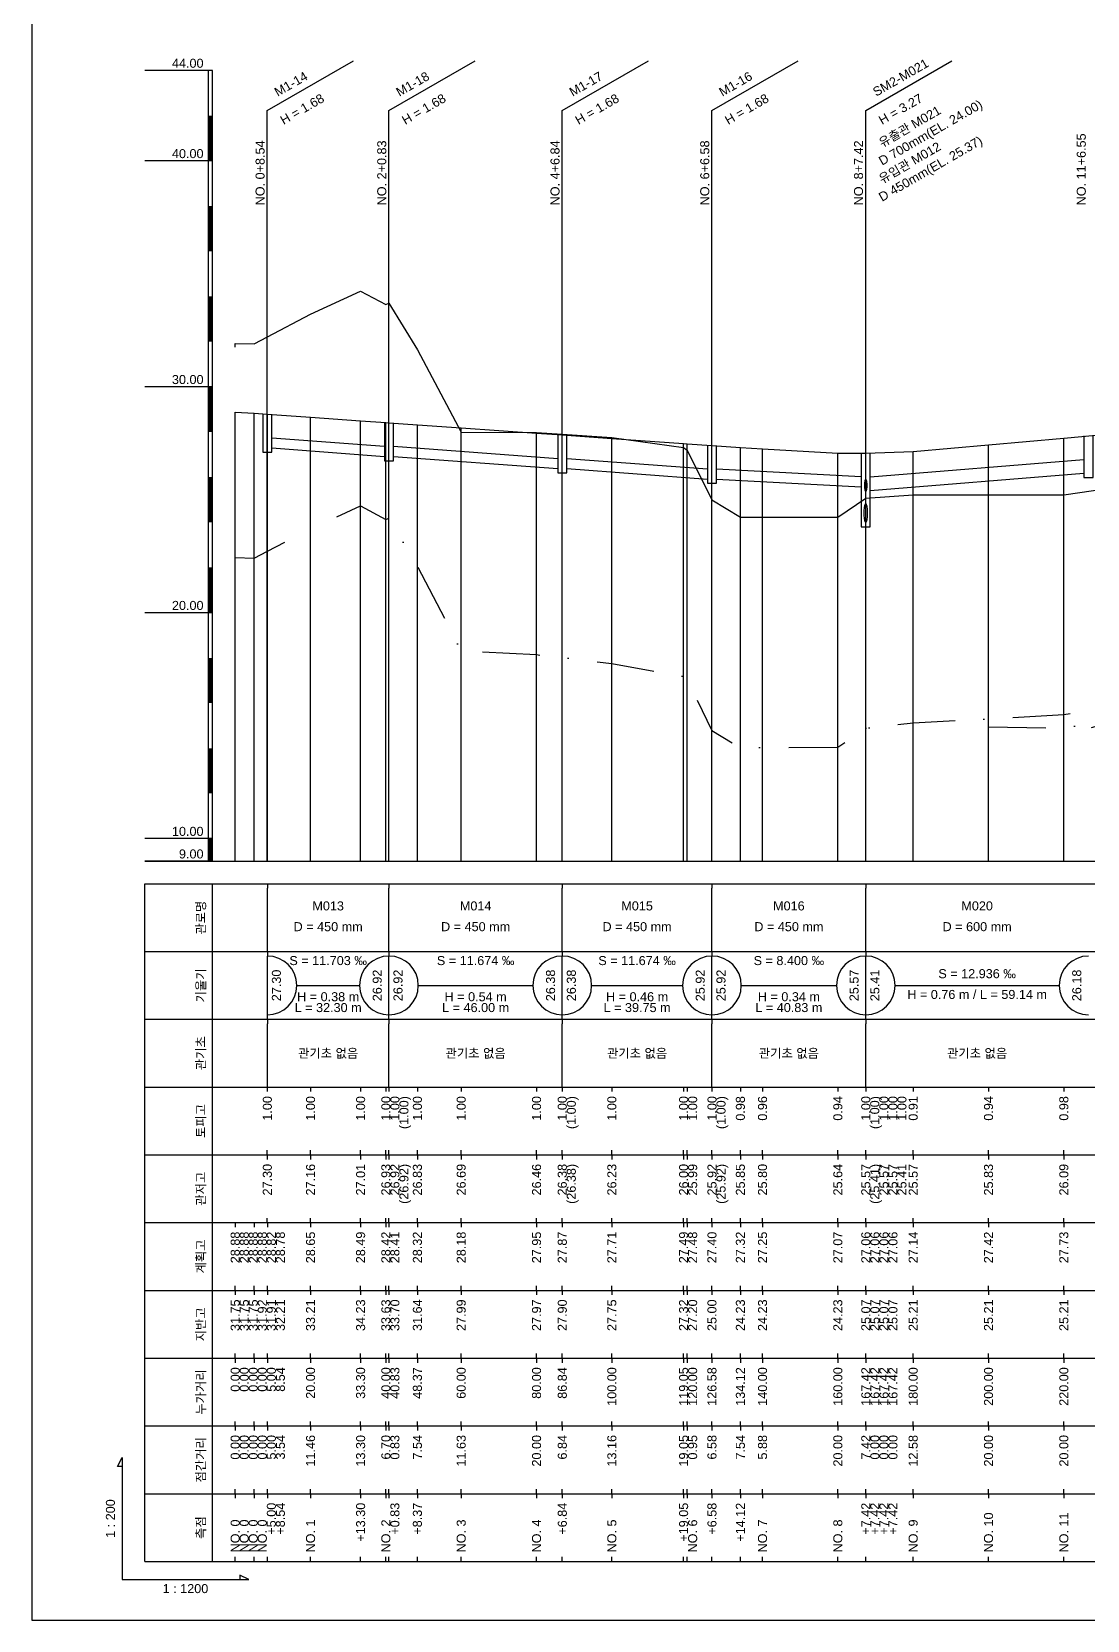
# Model space of a CAD drawing. Header units: millimetres. Extents: x -7351 to 135086, y 1419 to 5643.
# Drawn here: x 91764.4 to 91997.9, y 1419 to 1770.6 of the extents above; entities that cross this region are included whole.
import ezdxf
from ezdxf.enums import TextEntityAlignment as Align

# ---------------------------------------------------------------- set-up
doc = ezdxf.new("R2010")
doc.units = ezdxf.units.MM
doc.linetypes.add('DASHDOT', pattern=[25.4, 12.7, -6.35, 0, -6.35])
doc.linetypes.add('DIVIDE', pattern=[31.75, 12.7, -6.35, 0, -6.35, 0, -6.35])
for name, color, linetype in [('KZ_종단_계획선', 1, 'Continuous'), ('KZ_종단_관로', 4, 'Continuous'), ('KZ_종단_깃발', 7, 'Continuous'), ('KZ_종단_도각', 7, 'Continuous'), ('KZ_종단_맨홀', 4, 'Continuous'), ('KZ_종단_수직선', 7, 'Continuous'), ('KZ_종단_암선1', 56, 'DASHDOT'), ('KZ_종단_암선2', 4, 'DIVIDE'), ('KZ_종단_원형관', 4, 'Continuous'), ('KZ_종단_지반선', 3, 'Continuous'), ('KZ_종단_테이블문자', 7, 'Continuous'), ('KZ_종단_테이블선', 7, 'Continuous'), ('KZ_종단_폴대', 7, 'Continuous')]:
    doc.layers.add(name, color=color, linetype=linetype)
doc.styles.get("Standard").update_dxf_attribs({"font": 'arial.ttf'})

msp = doc.modelspace()

# ---------------------------------------------------------------- linework, layer by layer
at = {"layer": 'KZ_종단_계획선'}
msp.add_lwpolyline([(91809.36, 1686.45), (91809.36, 1686.45), (91809.36, 1686.45), (91809.36, 1686.45), (91813.53, 1686.16), (91816.47, 1685.95), (91826.03, 1685.28), (91837.11, 1684.51), (91842.69, 1684.11), (91843.39, 1684.07), (91849.67, 1683.63), (91859.36, 1682.95), (91876.03, 1681.78), (91881.72, 1681.38), (91892.69, 1680.61), (91908.57, 1679.5), (91909.36, 1679.44), (91914.85, 1679.06), (91921.13, 1678.62), (91926.03, 1678.27), (91942.69, 1677.37), (91948.87, 1677.35), (91948.87, 1677.35), (91948.87, 1677.35), (91948.87, 1677.35), (91959.36, 1677.72), (91976.03, 1679.15), (91992.69, 1680.67), (92009.36, 1682.19)], dxfattribs=at)
at = {"layer": 'KZ_종단_관로'}
for p, q in [((91817.47, 1680.76), (91842.39, 1678.87)), ((91817.47, 1678.51), (91842.39, 1676.62)), ((91844.39, 1678.87), (91880.72, 1676.19)), ((91844.39, 1676.62), (91880.72, 1673.94)), ((91882.72, 1676.19), (91913.85, 1673.87)), ((91882.72, 1673.94), (91913.85, 1671.62)), ((91915.85, 1673.87), (91947.87, 1672.15)), ((91949.87, 1672.09), (91997.15, 1675.92)), ((91915.85, 1671.62), (91947.87, 1669.9)), ((91949.87, 1669.09), (91997.15, 1672.92))]:
    msp.add_line(p, q, dxfattribs=at)
at = {"layer": 'KZ_종단_깃발'}
for p, q in [((91816.47, 1753.19), (91835.53, 1764.19)), ((91843.39, 1753.19), (91862.44, 1764.19)), ((91881.72, 1753.19), (91900.78, 1764.19)), ((91914.85, 1753.19), (91933.9, 1764.19)), ((91948.87, 1753.19), (91967.93, 1764.19)), ((91816.47, 1587.04), (91816.47, 1753.19)), ((91843.39, 1587.04), (91843.39, 1753.19)), ((91881.72, 1587.04), (91881.72, 1753.19)), ((91914.85, 1587.04), (91914.85, 1753.19)), ((91948.87, 1587.04), (91948.87, 1753.19))]:
    msp.add_line(p, q, dxfattribs=at)
at = {"layer": 'KZ_종단_도각'}
msp.add_lwpolyline([(91764.36, 1419.04), (92605.36, 1419.04), (92605.36, 2013.04), (91764.36, 2013.04)], close=True, dxfattribs=at)
at = {"layer": 'KZ_종단_맨홀'}
for points in [[(91815.47, 1685.95), (91815.47, 1677.57), (91817.47, 1677.57), (91817.47, 1685.95)], [(91842.39, 1684.07), (91842.39, 1675.68), (91844.39, 1675.68), (91844.39, 1684.07)], [(91880.72, 1681.38), (91880.72, 1673), (91882.72, 1673), (91882.72, 1681.38)], [(91997.15, 1681.17), (91997.15, 1671.92), (91999.15, 1671.92), (91999.15, 1681.17)], [(91913.85, 1679.06), (91913.85, 1670.68), (91915.85, 1670.68), (91915.85, 1679.06)], [(91947.87, 1677.35), (91947.87, 1661.01), (91949.87, 1661.01), (91949.87, 1677.35)]]:
    msp.add_lwpolyline(points, dxfattribs=at)
at = {"layer": 'KZ_종단_수직선'}
for p, q in [((91809.36, 1587.04), (91809.36, 1686.45)), ((91809.36, 1587.04), (91809.36, 1686.45)), ((91809.36, 1587.04), (91809.36, 1686.45)), ((91809.36, 1587.04), (91809.36, 1686.45)), ((91809.36, 1587.04), (91809.36, 1686.45)), ((91809.36, 1587.04), (91809.36, 1686.45)), ((91809.36, 1587.04), (91809.36, 1686.45)), ((91813.53, 1587.04), (91813.53, 1686.16)), ((91816.48, 1587.04), (91816.48, 1685.95)), ((91826.03, 1587.04), (91826.03, 1685.28)), ((91837.11, 1587.04), (91837.11, 1684.51)), ((91842.69, 1587.04), (91842.69, 1684.11)), ((91843.38, 1587.04), (91843.38, 1684.07)), ((91849.67, 1587.04), (91849.67, 1683.63)), ((91859.36, 1587.04), (91859.36, 1682.95)), ((91876.03, 1587.04), (91876.03, 1681.78)), ((91881.73, 1587.04), (91881.73, 1681.38)), ((91892.69, 1587.04), (91892.69, 1680.61)), ((91992.69, 1587.04), (91992.69, 1680.67)), ((91908.57, 1587.04), (91908.57, 1679.5)), ((91909.36, 1587.04), (91909.36, 1679.44)), ((91914.84, 1587.04), (91914.84, 1679.06)), ((91921.13, 1587.04), (91921.13, 1678.62)), ((91926.03, 1587.04), (91926.03, 1678.27)), ((91942.69, 1587.04), (91942.69, 1677.37)), ((91948.88, 1587.04), (91948.88, 1677.35)), ((91948.88, 1587.04), (91948.88, 1677.35)), ((91948.88, 1587.04), (91948.88, 1677.35)), ((91948.88, 1587.04), (91948.88, 1677.35)), ((91959.36, 1587.04), (91959.36, 1677.72)), ((91976.03, 1587.04), (91976.03, 1679.15))]:
    msp.add_line(p, q, dxfattribs=at)
at = {"layer": 'KZ_종단_암선1', "flags": 128}
msp.add_lwpolyline([(91809.36, 1653.38), (91809.36, 1653.38), (91809.36, 1653.38), (91809.36, 1654.24), (91813.53, 1654.13), (91816.48, 1655.66), (91826.03, 1660.61), (91837.11, 1665.65), (91842.69, 1662.65), (91843.38, 1662.96), (91849.67, 1652.35), (91859.36, 1633.65), (91876.03, 1632.75), (91881.73, 1632.09), (91892.69, 1630.82), (91908.57, 1627.89), (91909.36, 1627.26), (91914.84, 1615.99), (91921.13, 1612.18), (91926.03, 1612.2), (91942.69, 1612.28), (91948.88, 1616.47), (91948.88, 1616.47), (91948.88, 1616.48), (91948.88, 1616.47), (91959.36, 1617.64), (91976.03, 1618.54), (91992.69, 1619.49), (92009.36, 1622.47), (91998.15, 1619.8), (92026.03, 1622.75), (92035.38, 1622.93), (92042.69, 1639.54), (92059.36, 1639.85), (92076.03, 1643.48), (92082.08, 1643.51), (92091.6, 1643.57)], dxfattribs=at)
at = {"layer": 'KZ_종단_암선2', "flags": 128}
msp.add_lwpolyline([(91976.03, 1616.8), (91992.69, 1616.5), (92009.36, 1619.53), (91998.15, 1616.4), (92026.03, 1620.49), (92035.38, 1621.01), (92042.69, 1637.88), (92059.36, 1638.6), (92076.03, 1642.52), (92082.08, 1642.63), (92091.6, 1642.81)], dxfattribs=at)
at = {"layer": 'KZ_종단_원형관'}
for p, q in [((91948.65, 1670.2), (91948.66, 1670.43)), ((91948.66, 1669.98), (91948.65, 1670.2)), ((91948.66, 1670.43), (91948.67, 1670.65)), ((91948.67, 1669.75), (91948.66, 1669.98)), ((91948.67, 1670.65), (91948.68, 1670.86)), ((91948.68, 1670.86), (91948.71, 1671.05)), ((91948.71, 1671.05), (91948.73, 1671.21)), ((91948.73, 1671.21), (91948.76, 1671.34)), ((91948.76, 1671.34), (91948.8, 1671.44)), ((91948.8, 1671.44), (91948.84, 1671.5)), ((91948.84, 1671.5), (91948.87, 1671.52)), ((91948.87, 1671.52), (91948.91, 1671.5)), ((91948.91, 1671.5), (91948.95, 1671.44)), ((91948.95, 1671.44), (91948.98, 1671.34)), ((91948.98, 1671.34), (91949.01, 1671.21)), ((91949.01, 1671.21), (91949.04, 1671.05)), ((91949.04, 1671.05), (91949.06, 1670.86)), ((91949.06, 1670.86), (91949.08, 1670.65)), ((91949.08, 1670.65), (91949.09, 1670.43)), ((91949.09, 1669.98), (91949.08, 1669.75)), ((91949.09, 1670.43), (91949.09, 1670.2)), ((91949.09, 1670.2), (91949.09, 1669.98)), ((91948.68, 1669.55), (91948.67, 1669.75)), ((91948.71, 1669.36), (91948.68, 1669.55)), ((91948.73, 1669.2), (91948.71, 1669.36)), ((91948.76, 1669.06), (91948.73, 1669.2)), ((91948.8, 1668.97), (91948.76, 1669.06)), ((91948.84, 1668.91), (91948.8, 1668.97)), ((91948.87, 1668.89), (91948.84, 1668.91)), ((91948.91, 1668.91), (91948.87, 1668.89)), ((91948.95, 1668.97), (91948.91, 1668.91)), ((91948.98, 1669.06), (91948.95, 1668.97)), ((91949.01, 1669.2), (91948.98, 1669.06)), ((91949.04, 1669.36), (91949.01, 1669.2)), ((91949.06, 1669.55), (91949.04, 1669.36)), ((91949.08, 1669.75), (91949.06, 1669.55)), ((91948.53, 1664.09), (91948.54, 1664.45)), ((91948.54, 1663.74), (91948.53, 1664.09)), ((91948.54, 1664.45), (91948.55, 1664.79)), ((91948.55, 1663.4), (91948.54, 1663.74)), ((91948.55, 1664.79), (91948.58, 1665.11)), ((91948.58, 1663.07), (91948.55, 1663.4)), ((91948.58, 1665.11), (91948.61, 1665.4)), ((91948.61, 1662.78), (91948.58, 1663.07)), ((91948.61, 1665.4), (91948.65, 1665.66)), ((91948.65, 1665.66), (91948.7, 1665.86)), ((91948.7, 1665.86), (91948.76, 1666.01)), ((91948.76, 1666.01), (91948.81, 1666.1)), ((91948.81, 1666.1), (91948.87, 1666.13)), ((91948.87, 1666.13), (91948.93, 1666.1)), ((91948.93, 1666.1), (91948.99, 1666.01)), ((91948.99, 1666.01), (91949.04, 1665.86)), ((91949.04, 1665.86), (91949.09, 1665.66)), ((91949.09, 1665.66), (91949.13, 1665.4)), ((91949.13, 1665.4), (91949.17, 1665.11)), ((91949.17, 1663.07), (91949.13, 1662.78)), ((91949.17, 1665.11), (91949.19, 1664.79)), ((91949.19, 1663.4), (91949.17, 1663.07)), ((91949.19, 1664.79), (91949.21, 1664.45)), ((91949.21, 1663.74), (91949.19, 1663.4)), ((91949.21, 1664.45), (91949.21, 1664.09)), ((91949.21, 1664.09), (91949.21, 1663.74)), ((91948.65, 1662.53), (91948.61, 1662.78)), ((91948.7, 1662.33), (91948.65, 1662.53)), ((91948.76, 1662.18), (91948.7, 1662.33)), ((91948.81, 1662.08), (91948.76, 1662.18)), ((91948.87, 1662.05), (91948.81, 1662.08)), ((91948.93, 1662.08), (91948.87, 1662.05)), ((91948.99, 1662.18), (91948.93, 1662.08)), ((91949.04, 1662.33), (91948.99, 1662.18)), ((91949.09, 1662.53), (91949.04, 1662.33)), ((91949.13, 1662.78), (91949.09, 1662.53))]:
    msp.add_line(p, q, dxfattribs=at)
at = {"layer": 'KZ_종단_지반선', "flags": 128}
msp.add_lwpolyline([(91809.36, 1700.8), (91809.36, 1700.8), (91809.36, 1700.8), (91809.36, 1701.65), (91813.53, 1701.57), (91816.48, 1703.11), (91826.03, 1708.1), (91837.11, 1713.19), (91842.69, 1710.21), (91843.38, 1710.53), (91849.67, 1700.22), (91859.36, 1682), (91876.03, 1681.91), (91881.73, 1681.52), (91892.69, 1680.79), (91908.57, 1678.63), (91909.36, 1678.04), (91914.84, 1667.04), (91921.13, 1663.21), (91926.03, 1663.21), (91942.69, 1663.21), (91948.88, 1667.38), (91948.88, 1667.38), (91948.88, 1667.38), (91948.88, 1667.38), (91959.36, 1668.1), (91976.03, 1668.1), (91992.69, 1668.1), (92009.36, 1670.58)], dxfattribs=at)
at = {"layer": 'KZ_종단_테이블문자'}
for p, q in [((91816.48, 1582.04), (91816.48, 1581.04)), ((91816.48, 1568.04), (91816.48, 1581.04)), ((91843.38, 1582.04), (91843.38, 1581.04)), ((91843.38, 1582.04), (91843.38, 1581.04)), ((91843.38, 1568.04), (91843.38, 1581.04)), ((91843.38, 1568.04), (91843.38, 1581.04)), ((91881.73, 1582.04), (91881.73, 1581.04)), ((91881.73, 1582.04), (91881.73, 1581.04)), ((91881.73, 1568.04), (91881.73, 1581.04)), ((91881.73, 1568.04), (91881.73, 1581.04)), ((91914.84, 1582.04), (91914.84, 1581.04)), ((91914.84, 1582.04), (91914.84, 1581.04)), ((91914.84, 1568.04), (91914.84, 1581.04)), ((91914.84, 1568.04), (91914.84, 1581.04)), ((91948.88, 1582.04), (91948.88, 1581.04)), ((91948.88, 1582.04), (91948.88, 1581.04)), ((91948.88, 1568.04), (91948.88, 1581.04)), ((91948.88, 1568.04), (91948.88, 1581.04)), ((91816.48, 1567.04), (91816.48, 1568.04)), ((91843.38, 1567.04), (91843.38, 1568.04)), ((91843.38, 1567.04), (91843.38, 1568.04)), ((91881.73, 1567.04), (91881.73, 1568.04)), ((91881.73, 1567.04), (91881.73, 1568.04)), ((91914.84, 1567.04), (91914.84, 1568.04)), ((91914.84, 1567.04), (91914.84, 1568.04)), ((91948.88, 1567.04), (91948.88, 1568.04)), ((91948.88, 1567.04), (91948.88, 1568.04)), ((91816.48, 1567.04), (91816.48, 1566.04)), ((91816.48, 1553.04), (91816.48, 1566.04)), ((91843.38, 1567.04), (91843.38, 1566.04)), ((91843.38, 1567.04), (91843.38, 1566.04)), ((91843.38, 1553.04), (91843.38, 1566.04)), ((91843.38, 1553.04), (91843.38, 1566.04)), ((91881.73, 1567.04), (91881.73, 1566.04)), ((91881.73, 1567.04), (91881.73, 1566.04)), ((91881.73, 1553.04), (91881.73, 1566.04)), ((91881.73, 1553.04), (91881.73, 1566.04)), ((91914.84, 1567.04), (91914.84, 1566.04)), ((91914.84, 1567.04), (91914.84, 1566.04)), ((91914.84, 1553.04), (91914.84, 1566.04)), ((91914.84, 1553.04), (91914.84, 1566.04)), ((91948.88, 1567.04), (91948.88, 1566.04)), ((91948.88, 1567.04), (91948.88, 1566.04)), ((91948.88, 1553.04), (91948.88, 1566.04)), ((91948.88, 1553.04), (91948.88, 1566.04)), ((91822.89, 1559.54), (91836.97, 1559.54)), ((91849.8, 1559.54), (91875.31, 1559.54)), ((91888.14, 1559.54), (91908.43, 1559.54)), ((91921.26, 1559.54), (91942.46, 1559.54)), ((91955.29, 1559.54), (91991.73, 1559.54)), ((91816.48, 1552.04), (91816.48, 1553.04)), ((91816.48, 1552.04), (91816.48, 1551.04)), ((91816.48, 1538.04), (91816.48, 1551.04)), ((91843.38, 1552.04), (91843.38, 1553.04)), ((91843.38, 1552.04), (91843.38, 1553.04)), ((91843.38, 1552.04), (91843.38, 1551.04)), ((91843.38, 1552.04), (91843.38, 1551.04)), ((91843.38, 1538.04), (91843.38, 1551.04)), ((91843.38, 1538.04), (91843.38, 1551.04)), ((91881.73, 1552.04), (91881.73, 1553.04)), ((91881.73, 1552.04), (91881.73, 1553.04)), ((91881.73, 1552.04), (91881.73, 1551.04)), ((91881.73, 1552.04), (91881.73, 1551.04)), ((91881.73, 1538.04), (91881.73, 1551.04)), ((91881.73, 1538.04), (91881.73, 1551.04)), ((91914.84, 1552.04), (91914.84, 1553.04)), ((91914.84, 1552.04), (91914.84, 1553.04)), ((91914.84, 1552.04), (91914.84, 1551.04)), ((91914.84, 1552.04), (91914.84, 1551.04)), ((91914.84, 1538.04), (91914.84, 1551.04)), ((91914.84, 1538.04), (91914.84, 1551.04)), ((91948.88, 1552.04), (91948.88, 1553.04)), ((91948.88, 1552.04), (91948.88, 1553.04)), ((91948.88, 1552.04), (91948.88, 1551.04)), ((91948.88, 1552.04), (91948.88, 1551.04)), ((91948.88, 1538.04), (91948.88, 1551.04)), ((91948.88, 1538.04), (91948.88, 1551.04)), ((91816.48, 1537.04), (91816.48, 1538.04)), ((91843.38, 1537.04), (91843.38, 1538.04)), ((91843.38, 1537.04), (91843.38, 1538.04)), ((91881.73, 1537.04), (91881.73, 1538.04)), ((91881.73, 1537.04), (91881.73, 1538.04)), ((91914.84, 1537.04), (91914.84, 1538.04)), ((91914.84, 1537.04), (91914.84, 1538.04)), ((91948.88, 1537.04), (91948.88, 1538.04)), ((91948.88, 1537.04), (91948.88, 1538.04))]:
    msp.add_line(p, q, dxfattribs=at)
for centre, start, end in [((91816.48, 1559.54), 270, 90), ((91843.38, 1559.54), 90, 270), ((91843.38, 1559.54), 270, 90), ((91881.73, 1559.54), 90, 270), ((91881.73, 1559.54), 270, 90), ((91914.84, 1559.54), 90, 270), ((91914.84, 1559.54), 270, 90), ((91948.88, 1559.54), 90, 270), ((91948.88, 1559.54), 270, 90), ((91998.15, 1559.54), 90, 270)]:
    msp.add_arc(centre, 6.5, start, end, dxfattribs=at)
at = {"layer": 'KZ_종단_테이블선'}
for p, q in [((91789.36, 1587.04), (92096.6, 1587.04)), ((91789.36, 1567.04), (91789.36, 1582.04)), ((91789.36, 1582.04), (92096.6, 1582.04)), ((91804.36, 1567.04), (91804.36, 1582.04)), ((91789.36, 1552.04), (91789.36, 1567.04)), ((91789.36, 1567.04), (92096.6, 1567.04)), ((91804.36, 1552.04), (91804.36, 1567.04)), ((91789.36, 1537.04), (91789.36, 1552.04)), ((91789.36, 1552.04), (92096.6, 1552.04)), ((91804.36, 1537.04), (91804.36, 1552.04)), ((91789.36, 1522.04), (91789.36, 1537.04)), ((91789.36, 1537.04), (92096.6, 1537.04)), ((91804.36, 1522.04), (91804.36, 1537.04)), ((91816.47, 1537.04), (91816.47, 1536.04)), ((91826.03, 1537.04), (91826.03, 1536.04)), ((91837.11, 1537.04), (91837.11, 1536.04)), ((91842.69, 1537.04), (91842.69, 1536.04)), ((91843.39, 1537.04), (91843.39, 1536.04)), ((91849.67, 1537.04), (91849.67, 1536.04)), ((91859.36, 1537.04), (91859.36, 1536.04)), ((91876.03, 1537.04), (91876.03, 1536.04)), ((91881.72, 1537.04), (91881.72, 1536.04)), ((91892.69, 1537.04), (91892.69, 1536.04)), ((91908.57, 1537.04), (91908.57, 1536.04)), ((91909.36, 1537.04), (91909.36, 1536.04)), ((91914.85, 1537.04), (91914.85, 1536.04)), ((91921.13, 1537.04), (91921.13, 1536.04)), ((91926.03, 1537.04), (91926.03, 1536.04)), ((91942.69, 1537.04), (91942.69, 1536.04)), ((91948.87, 1537.04), (91948.87, 1536.04)), ((91948.87, 1537.04), (91948.87, 1536.04)), ((91948.87, 1537.04), (91948.87, 1536.04)), ((91948.87, 1537.04), (91948.87, 1536.04)), ((91959.36, 1537.04), (91959.36, 1536.04)), ((91976.03, 1537.04), (91976.03, 1536.04)), ((91992.69, 1537.04), (91992.69, 1536.04)), ((91816.47, 1522.04), (91816.47, 1523.04)), ((91826.03, 1522.04), (91826.03, 1523.04)), ((91837.11, 1522.04), (91837.11, 1523.04)), ((91842.69, 1522.04), (91842.69, 1523.04)), ((91843.39, 1522.04), (91843.39, 1523.04)), ((91849.67, 1522.04), (91849.67, 1523.04)), ((91859.36, 1522.04), (91859.36, 1523.04)), ((91876.03, 1522.04), (91876.03, 1523.04)), ((91881.72, 1522.04), (91881.72, 1523.04)), ((91892.69, 1522.04), (91892.69, 1523.04)), ((91908.57, 1522.04), (91908.57, 1523.04)), ((91909.36, 1522.04), (91909.36, 1523.04)), ((91914.85, 1522.04), (91914.85, 1523.04)), ((91921.13, 1522.04), (91921.13, 1523.04)), ((91926.03, 1522.04), (91926.03, 1523.04)), ((91942.69, 1522.04), (91942.69, 1523.04)), ((91948.87, 1522.04), (91948.87, 1523.04)), ((91948.87, 1522.04), (91948.87, 1523.04)), ((91948.87, 1522.04), (91948.87, 1523.04)), ((91948.87, 1522.04), (91948.87, 1523.04)), ((91959.36, 1522.04), (91959.36, 1523.04)), ((91976.03, 1522.04), (91976.03, 1523.04)), ((91992.69, 1522.04), (91992.69, 1523.04)), ((91789.36, 1507.04), (91789.36, 1522.04)), ((91789.36, 1522.04), (92096.6, 1522.04)), ((91804.36, 1507.04), (91804.36, 1522.04)), ((91816.47, 1522.04), (91816.47, 1521.04)), ((91826.03, 1522.04), (91826.03, 1521.04)), ((91837.11, 1522.04), (91837.11, 1521.04)), ((91842.69, 1522.04), (91842.69, 1521.04)), ((91843.39, 1522.04), (91843.39, 1521.04)), ((91849.67, 1522.04), (91849.67, 1521.04)), ((91859.36, 1522.04), (91859.36, 1521.04)), ((91876.03, 1522.04), (91876.03, 1521.04)), ((91881.72, 1522.04), (91881.72, 1521.04)), ((91892.69, 1522.04), (91892.69, 1521.04)), ((91908.57, 1522.04), (91908.57, 1521.04)), ((91909.36, 1522.04), (91909.36, 1521.04)), ((91914.85, 1522.04), (91914.85, 1521.04)), ((91921.13, 1522.04), (91921.13, 1521.04)), ((91926.03, 1522.04), (91926.03, 1521.04)), ((91942.69, 1522.04), (91942.69, 1521.04)), ((91948.87, 1522.04), (91948.87, 1521.04)), ((91948.87, 1522.04), (91948.87, 1521.04)), ((91948.87, 1522.04), (91948.87, 1521.04)), ((91948.87, 1522.04), (91948.87, 1521.04)), ((91959.36, 1522.04), (91959.36, 1521.04)), ((91976.03, 1522.04), (91976.03, 1521.04)), ((91992.69, 1522.04), (91992.69, 1521.04)), ((91789.36, 1492.04), (91789.36, 1507.04)), ((91789.36, 1507.04), (92096.6, 1507.04)), ((91804.36, 1492.04), (91804.36, 1507.04)), ((91809.36, 1507.04), (91809.36, 1506.04)), ((91809.36, 1507.04), (91809.36, 1506.04)), ((91809.36, 1507.04), (91809.36, 1506.04)), ((91809.36, 1507.04), (91809.36, 1506.04)), ((91813.53, 1507.04), (91813.53, 1506.04)), ((91816.47, 1507.04), (91816.47, 1508.04)), ((91816.48, 1507.04), (91816.48, 1506.04)), ((91826.03, 1507.04), (91826.03, 1508.04)), ((91826.03, 1507.04), (91826.03, 1506.04)), ((91837.11, 1507.04), (91837.11, 1508.04)), ((91837.11, 1507.04), (91837.11, 1506.04)), ((91842.69, 1507.04), (91842.69, 1508.04)), ((91842.69, 1507.04), (91842.69, 1506.04)), ((91843.38, 1507.04), (91843.38, 1506.04)), ((91843.39, 1507.04), (91843.39, 1508.04)), ((91849.67, 1507.04), (91849.67, 1508.04)), ((91849.67, 1507.04), (91849.67, 1506.04)), ((91859.36, 1507.04), (91859.36, 1508.04)), ((91859.36, 1507.04), (91859.36, 1506.04)), ((91876.03, 1507.04), (91876.03, 1508.04)), ((91876.03, 1507.04), (91876.03, 1506.04)), ((91881.72, 1507.04), (91881.72, 1508.04)), ((91881.73, 1507.04), (91881.73, 1506.04)), ((91892.69, 1507.04), (91892.69, 1508.04)), ((91892.69, 1507.04), (91892.69, 1506.04)), ((91908.57, 1507.04), (91908.57, 1508.04)), ((91908.57, 1507.04), (91908.57, 1506.04)), ((91909.36, 1507.04), (91909.36, 1508.04)), ((91909.36, 1507.04), (91909.36, 1506.04)), ((91914.84, 1507.04), (91914.84, 1506.04)), ((91914.85, 1507.04), (91914.85, 1508.04)), ((91921.13, 1507.04), (91921.13, 1508.04)), ((91921.13, 1507.04), (91921.13, 1506.04)), ((91926.03, 1507.04), (91926.03, 1508.04)), ((91926.03, 1507.04), (91926.03, 1506.04)), ((91942.69, 1507.04), (91942.69, 1508.04)), ((91942.69, 1507.04), (91942.69, 1506.04)), ((91948.87, 1507.04), (91948.87, 1508.04)), ((91948.87, 1507.04), (91948.87, 1508.04)), ((91948.87, 1507.04), (91948.87, 1508.04)), ((91948.87, 1507.04), (91948.87, 1508.04)), ((91948.88, 1507.04), (91948.88, 1506.04)), ((91948.88, 1507.04), (91948.88, 1506.04)), ((91948.88, 1507.04), (91948.88, 1506.04)), ((91948.88, 1507.04), (91948.88, 1506.04)), ((91959.36, 1507.04), (91959.36, 1508.04)), ((91959.36, 1507.04), (91959.36, 1506.04)), ((91976.03, 1507.04), (91976.03, 1508.04)), ((91976.03, 1507.04), (91976.03, 1506.04)), ((91992.69, 1507.04), (91992.69, 1508.04)), ((91992.69, 1507.04), (91992.69, 1506.04)), ((91789.36, 1477.04), (91789.36, 1492.04)), ((91789.36, 1492.04), (92096.6, 1492.04)), ((91804.36, 1477.04), (91804.36, 1492.04)), ((91809.36, 1492.04), (91809.36, 1493.04)), ((91809.36, 1492.04), (91809.36, 1493.04)), ((91809.36, 1492.04), (91809.36, 1493.04)), ((91809.36, 1492.04), (91809.36, 1493.04)), ((91809.36, 1492.04), (91809.36, 1491.04)), ((91809.36, 1492.04), (91809.36, 1491.04)), ((91809.36, 1492.04), (91809.36, 1491.04)), ((91809.36, 1492.04), (91809.36, 1491.04)), ((91813.53, 1492.04), (91813.53, 1493.04)), ((91813.53, 1492.04), (91813.53, 1491.04)), ((91816.48, 1492.04), (91816.48, 1493.04)), ((91816.48, 1492.04), (91816.48, 1491.04)), ((91826.03, 1492.04), (91826.03, 1493.04)), ((91826.03, 1492.04), (91826.03, 1491.04)), ((91837.11, 1492.04), (91837.11, 1493.04)), ((91837.11, 1492.04), (91837.11, 1491.04)), ((91842.69, 1492.04), (91842.69, 1493.04)), ((91842.69, 1492.04), (91842.69, 1491.04)), ((91843.38, 1492.04), (91843.38, 1493.04)), ((91843.38, 1492.04), (91843.38, 1491.04)), ((91849.67, 1492.04), (91849.67, 1493.04)), ((91849.67, 1492.04), (91849.67, 1491.04)), ((91859.36, 1492.04), (91859.36, 1493.04)), ((91859.36, 1492.04), (91859.36, 1491.04)), ((91876.03, 1492.04), (91876.03, 1493.04)), ((91876.03, 1492.04), (91876.03, 1491.04)), ((91881.73, 1492.04), (91881.73, 1493.04)), ((91881.73, 1492.04), (91881.73, 1491.04)), ((91892.69, 1492.04), (91892.69, 1493.04)), ((91892.69, 1492.04), (91892.69, 1491.04)), ((91908.57, 1492.04), (91908.57, 1493.04)), ((91908.57, 1492.04), (91908.57, 1491.04)), ((91909.36, 1492.04), (91909.36, 1493.04)), ((91909.36, 1492.04), (91909.36, 1491.04)), ((91914.84, 1492.04), (91914.84, 1493.04)), ((91914.84, 1492.04), (91914.84, 1491.04)), ((91921.13, 1492.04), (91921.13, 1493.04)), ((91921.13, 1492.04), (91921.13, 1491.04)), ((91926.03, 1492.04), (91926.03, 1493.04)), ((91926.03, 1492.04), (91926.03, 1491.04)), ((91942.69, 1492.04), (91942.69, 1493.04)), ((91942.69, 1492.04), (91942.69, 1491.04)), ((91948.88, 1492.04), (91948.88, 1493.04)), ((91948.88, 1492.04), (91948.88, 1493.04)), ((91948.88, 1492.04), (91948.88, 1493.04)), ((91948.88, 1492.04), (91948.88, 1493.04)), ((91948.88, 1492.04), (91948.88, 1491.04)), ((91948.88, 1492.04), (91948.88, 1491.04)), ((91948.88, 1492.04), (91948.88, 1491.04)), ((91948.88, 1492.04), (91948.88, 1491.04)), ((91959.36, 1492.04), (91959.36, 1493.04)), ((91959.36, 1492.04), (91959.36, 1491.04)), ((91976.03, 1492.04), (91976.03, 1493.04)), ((91976.03, 1492.04), (91976.03, 1491.04)), ((91992.69, 1492.04), (91992.69, 1493.04)), ((91992.69, 1492.04), (91992.69, 1491.04)), ((91789.36, 1462.04), (91789.36, 1477.04)), ((91789.36, 1477.04), (92096.6, 1477.04)), ((91804.36, 1462.04), (91804.36, 1477.04)), ((91809.36, 1477.04), (91809.36, 1478.04)), ((91809.36, 1477.04), (91809.36, 1478.04)), ((91809.36, 1477.04), (91809.36, 1478.04)), ((91809.36, 1477.04), (91809.36, 1478.04)), ((91809.36, 1477.04), (91809.36, 1476.04)), ((91809.36, 1477.04), (91809.36, 1476.04)), ((91809.36, 1477.04), (91809.36, 1476.04)), ((91809.36, 1477.04), (91809.36, 1476.04)), ((91813.53, 1477.04), (91813.53, 1478.04)), ((91813.53, 1477.04), (91813.53, 1476.04)), ((91816.48, 1477.04), (91816.48, 1478.04)), ((91816.48, 1477.04), (91816.48, 1476.04)), ((91826.03, 1477.04), (91826.03, 1478.04)), ((91826.03, 1477.04), (91826.03, 1476.04)), ((91837.11, 1477.04), (91837.11, 1478.04)), ((91837.11, 1477.04), (91837.11, 1476.04)), ((91842.69, 1477.04), (91842.69, 1478.04)), ((91842.69, 1477.04), (91842.69, 1476.04)), ((91843.38, 1477.04), (91843.38, 1478.04)), ((91843.38, 1477.04), (91843.38, 1476.04)), ((91849.67, 1477.04), (91849.67, 1478.04)), ((91849.67, 1477.04), (91849.67, 1476.04)), ((91859.36, 1477.04), (91859.36, 1478.04)), ((91859.36, 1477.04), (91859.36, 1476.04)), ((91876.03, 1477.04), (91876.03, 1478.04)), ((91876.03, 1477.04), (91876.03, 1476.04)), ((91881.73, 1477.04), (91881.73, 1478.04)), ((91881.73, 1477.04), (91881.73, 1476.04)), ((91892.69, 1477.04), (91892.69, 1478.04)), ((91892.69, 1477.04), (91892.69, 1476.04)), ((91908.57, 1477.04), (91908.57, 1478.04)), ((91908.57, 1477.04), (91908.57, 1476.04)), ((91909.36, 1477.04), (91909.36, 1478.04)), ((91909.36, 1477.04), (91909.36, 1476.04)), ((91914.84, 1477.04), (91914.84, 1478.04)), ((91914.84, 1477.04), (91914.84, 1476.04)), ((91921.13, 1477.04), (91921.13, 1478.04)), ((91921.13, 1477.04), (91921.13, 1476.04)), ((91926.03, 1477.04), (91926.03, 1478.04)), ((91926.03, 1477.04), (91926.03, 1476.04)), ((91942.69, 1477.04), (91942.69, 1478.04)), ((91942.69, 1477.04), (91942.69, 1476.04)), ((91948.88, 1477.04), (91948.88, 1478.04)), ((91948.88, 1477.04), (91948.88, 1478.04)), ((91948.88, 1477.04), (91948.88, 1478.04)), ((91948.88, 1477.04), (91948.88, 1478.04)), ((91948.88, 1477.04), (91948.88, 1476.04)), ((91948.88, 1477.04), (91948.88, 1476.04)), ((91948.88, 1477.04), (91948.88, 1476.04)), ((91948.88, 1477.04), (91948.88, 1476.04)), ((91959.36, 1477.04), (91959.36, 1478.04)), ((91959.36, 1477.04), (91959.36, 1476.04)), ((91976.03, 1477.04), (91976.03, 1478.04)), ((91976.03, 1477.04), (91976.03, 1476.04)), ((91992.69, 1477.04), (91992.69, 1478.04)), ((91992.69, 1477.04), (91992.69, 1476.04)), ((91809.36, 1462.04), (91809.36, 1463.04)), ((91809.36, 1462.04), (91809.36, 1463.04)), ((91809.36, 1462.04), (91809.36, 1463.04)), ((91809.36, 1462.04), (91809.36, 1463.04)), ((91813.53, 1462.04), (91813.53, 1463.04)), ((91816.48, 1462.04), (91816.48, 1463.04)), ((91826.03, 1462.04), (91826.03, 1463.04)), ((91837.11, 1462.04), (91837.11, 1463.04)), ((91842.69, 1462.04), (91842.69, 1463.04)), ((91843.38, 1462.04), (91843.38, 1463.04)), ((91849.67, 1462.04), (91849.67, 1463.04)), ((91859.36, 1462.04), (91859.36, 1463.04)), ((91876.03, 1462.04), (91876.03, 1463.04)), ((91881.73, 1462.04), (91881.73, 1463.04)), ((91892.69, 1462.04), (91892.69, 1463.04)), ((91908.57, 1462.04), (91908.57, 1463.04)), ((91909.36, 1462.04), (91909.36, 1463.04)), ((91914.84, 1462.04), (91914.84, 1463.04)), ((91921.13, 1462.04), (91921.13, 1463.04)), ((91926.03, 1462.04), (91926.03, 1463.04)), ((91942.69, 1462.04), (91942.69, 1463.04)), ((91948.88, 1462.04), (91948.88, 1463.04)), ((91948.88, 1462.04), (91948.88, 1463.04)), ((91948.88, 1462.04), (91948.88, 1463.04)), ((91948.88, 1462.04), (91948.88, 1463.04)), ((91959.36, 1462.04), (91959.36, 1463.04)), ((91976.03, 1462.04), (91976.03, 1463.04)), ((91992.69, 1462.04), (91992.69, 1463.04)), ((91789.36, 1447.04), (91789.36, 1462.04)), ((91789.36, 1462.04), (92096.6, 1462.04)), ((91804.36, 1447.04), (91804.36, 1462.04)), ((91809.36, 1462.04), (91809.36, 1461.04)), ((91809.36, 1462.04), (91809.36, 1461.04)), ((91809.36, 1462.04), (91809.36, 1461.04)), ((91809.36, 1462.04), (91809.36, 1461.04)), ((91813.53, 1462.04), (91813.53, 1461.04)), ((91816.48, 1462.04), (91816.48, 1461.04)), ((91826.03, 1462.04), (91826.03, 1461.04)), ((91837.11, 1462.04), (91837.11, 1461.04)), ((91842.69, 1462.04), (91842.69, 1461.04)), ((91843.38, 1462.04), (91843.38, 1461.04)), ((91849.67, 1462.04), (91849.67, 1461.04)), ((91859.36, 1462.04), (91859.36, 1461.04)), ((91876.03, 1462.04), (91876.03, 1461.04)), ((91881.73, 1462.04), (91881.73, 1461.04)), ((91892.69, 1462.04), (91892.69, 1461.04)), ((91908.57, 1462.04), (91908.57, 1461.04)), ((91909.36, 1462.04), (91909.36, 1461.04)), ((91914.84, 1462.04), (91914.84, 1461.04)), ((91921.13, 1462.04), (91921.13, 1461.04)), ((91926.03, 1462.04), (91926.03, 1461.04)), ((91942.69, 1462.04), (91942.69, 1461.04)), ((91948.88, 1462.04), (91948.88, 1461.04)), ((91948.88, 1462.04), (91948.88, 1461.04)), ((91948.88, 1462.04), (91948.88, 1461.04)), ((91948.88, 1462.04), (91948.88, 1461.04)), ((91959.36, 1462.04), (91959.36, 1461.04)), ((91976.03, 1462.04), (91976.03, 1461.04)), ((91992.69, 1462.04), (91992.69, 1461.04)), ((91789.36, 1432.04), (91789.36, 1447.04)), ((91789.36, 1447.04), (92096.6, 1447.04)), ((91804.36, 1432.04), (91804.36, 1447.04)), ((91809.36, 1447.04), (91809.36, 1448.04)), ((91809.36, 1447.04), (91809.36, 1448.04)), ((91809.36, 1447.04), (91809.36, 1448.04)), ((91809.36, 1447.04), (91809.36, 1448.04)), ((91809.36, 1447.04), (91809.36, 1446.04)), ((91809.36, 1447.04), (91809.36, 1446.04)), ((91809.36, 1447.04), (91809.36, 1446.04)), ((91809.36, 1447.04), (91809.36, 1446.04)), ((91813.53, 1447.04), (91813.53, 1448.04)), ((91813.53, 1447.04), (91813.53, 1446.04)), ((91816.48, 1447.04), (91816.48, 1448.04)), ((91816.48, 1447.04), (91816.48, 1446.04)), ((91826.03, 1447.04), (91826.03, 1448.04)), ((91826.03, 1447.04), (91826.03, 1446.04)), ((91837.11, 1447.04), (91837.11, 1448.04)), ((91837.11, 1447.04), (91837.11, 1446.04)), ((91842.69, 1447.04), (91842.69, 1448.04)), ((91842.69, 1447.04), (91842.69, 1446.04)), ((91843.38, 1447.04), (91843.38, 1448.04)), ((91843.38, 1447.04), (91843.38, 1446.04)), ((91849.67, 1447.04), (91849.67, 1448.04)), ((91849.67, 1447.04), (91849.67, 1446.04)), ((91859.36, 1447.04), (91859.36, 1448.04)), ((91859.36, 1447.04), (91859.36, 1446.04)), ((91876.03, 1447.04), (91876.03, 1448.04)), ((91876.03, 1447.04), (91876.03, 1446.04)), ((91881.73, 1447.04), (91881.73, 1448.04)), ((91881.73, 1447.04), (91881.73, 1446.04)), ((91892.69, 1447.04), (91892.69, 1448.04)), ((91892.69, 1447.04), (91892.69, 1446.04)), ((91908.57, 1447.04), (91908.57, 1448.04)), ((91908.57, 1447.04), (91908.57, 1446.04)), ((91909.36, 1447.04), (91909.36, 1448.04)), ((91909.36, 1447.04), (91909.36, 1446.04)), ((91914.84, 1447.04), (91914.84, 1448.04)), ((91914.84, 1447.04), (91914.84, 1446.04)), ((91921.13, 1447.04), (91921.13, 1448.04)), ((91921.13, 1447.04), (91921.13, 1446.04)), ((91926.03, 1447.04), (91926.03, 1448.04)), ((91926.03, 1447.04), (91926.03, 1446.04)), ((91942.69, 1447.04), (91942.69, 1448.04)), ((91942.69, 1447.04), (91942.69, 1446.04)), ((91948.88, 1447.04), (91948.88, 1448.04)), ((91948.88, 1447.04), (91948.88, 1448.04)), ((91948.88, 1447.04), (91948.88, 1448.04)), ((91948.88, 1447.04), (91948.88, 1448.04)), ((91948.88, 1447.04), (91948.88, 1446.04)), ((91948.88, 1447.04), (91948.88, 1446.04)), ((91948.88, 1447.04), (91948.88, 1446.04)), ((91948.88, 1447.04), (91948.88, 1446.04)), ((91959.36, 1447.04), (91959.36, 1448.04)), ((91959.36, 1447.04), (91959.36, 1446.04)), ((91976.03, 1447.04), (91976.03, 1448.04)), ((91976.03, 1447.04), (91976.03, 1446.04)), ((91992.69, 1447.04), (91992.69, 1448.04)), ((91992.69, 1447.04), (91992.69, 1446.04)), ((91789.36, 1432.04), (92096.6, 1432.04)), ((91809.36, 1432.04), (91809.36, 1433.04)), ((91809.36, 1432.04), (91809.36, 1433.04)), ((91809.36, 1432.04), (91809.36, 1433.04)), ((91809.36, 1432.04), (91809.36, 1433.04)), ((91813.53, 1432.04), (91813.53, 1433.04)), ((91816.48, 1432.04), (91816.48, 1433.04)), ((91826.03, 1432.04), (91826.03, 1433.04)), ((91837.11, 1432.04), (91837.11, 1433.04)), ((91842.69, 1432.04), (91842.69, 1433.04)), ((91843.38, 1432.04), (91843.38, 1433.04)), ((91849.67, 1432.04), (91849.67, 1433.04)), ((91859.36, 1432.04), (91859.36, 1433.04)), ((91876.03, 1432.04), (91876.03, 1433.04)), ((91881.73, 1432.04), (91881.73, 1433.04)), ((91892.69, 1432.04), (91892.69, 1433.04)), ((91908.57, 1432.04), (91908.57, 1433.04)), ((91909.36, 1432.04), (91909.36, 1433.04)), ((91914.84, 1432.04), (91914.84, 1433.04)), ((91921.13, 1432.04), (91921.13, 1433.04)), ((91926.03, 1432.04), (91926.03, 1433.04)), ((91942.69, 1432.04), (91942.69, 1433.04)), ((91948.88, 1432.04), (91948.88, 1433.04)), ((91948.88, 1432.04), (91948.88, 1433.04)), ((91948.88, 1432.04), (91948.88, 1433.04)), ((91948.88, 1432.04), (91948.88, 1433.04)), ((91959.36, 1432.04), (91959.36, 1433.04)), ((91976.03, 1432.04), (91976.03, 1433.04)), ((91992.69, 1432.04), (91992.69, 1433.04))]:
    msp.add_line(p, q, dxfattribs=at)
msp.add_lwpolyline([(91784.36, 1453.04), (91783.36, 1453.04), (91784.36, 1455.04), (91784.36, 1428.04), (91812.36, 1428.04), (91810.36, 1429.04), (91810.36, 1428.04)], dxfattribs=at)
at = {"layer": 'KZ_종단_폴대'}
for p, q in [((91804.36, 1762.04), (91789.36, 1762.04)), ((91804.36, 1742.04), (91789.36, 1742.04)), ((91804.36, 1692.04), (91789.36, 1692.04)), ((91804.36, 1642.04), (91789.36, 1642.04)), ((91804.36, 1592.04), (91789.36, 1592.04)), ((91804.36, 1587.04), (91789.36, 1587.04))]:
    msp.add_line(p, q, dxfattribs=at)
msp.add_lwpolyline([(91804.36, 1587.04), (91804.36, 1762.04), (91803.36, 1762.04), (91803.36, 1587.04), (91804.36, 1587.04)], dxfattribs=at)
for points in [[(91803.86, 1742.04, 1, 1, 0), (91803.86, 1752.04, 1, 1, 0)], [(91803.86, 1722.04, 1, 1, 0), (91803.86, 1732.04, 1, 1, 0)], [(91803.86, 1702.04, 1, 1, 0), (91803.86, 1712.04, 1, 1, 0)], [(91803.86, 1682.04, 1, 1, 0), (91803.86, 1692.04, 1, 1, 0)], [(91803.86, 1662.04, 1, 1, 0), (91803.86, 1672.04, 1, 1, 0)], [(91803.86, 1642.04, 1, 1, 0), (91803.86, 1652.04, 1, 1, 0)], [(91803.86, 1622.04, 1, 1, 0), (91803.86, 1632.04, 1, 1, 0)], [(91803.86, 1602.04, 1, 1, 0), (91803.86, 1612.04, 1, 1, 0)], [(91803.86, 1587.04, 1, 1, 0), (91803.86, 1592.04, 1, 1, 0)]]:
    msp.add_lwpolyline(points, format="xyseb", dxfattribs=at)

# ---------------------------------------------------------------- texts
at = {"layer": 'KZ_종단_깃발'}
for s, rotation, p in [('M1-14', 30, (91819.07, 1755.69)), ('M1-18', 30, (91845.99, 1755.69)), ('M1-17', 30, (91884.32, 1755.69)), ('M1-16', 30, (91917.44, 1755.69)), ('SM2-M021', 30, (91951.47, 1755.69)), ('NO. 11+6.55', 90, (91998.15, 1732.19)), ('NO. 0+8.54', 90, (91816.47, 1732.19)), ('NO. 2+0.83', 90, (91843.39, 1732.19)), ('NO. 4+6.84', 90, (91881.72, 1732.19)), ('NO. 6+6.58', 90, (91914.85, 1732.19)), ('NO. 8+7.42', 90, (91948.87, 1732.19))]:
    msp.add_text(s, height=2, rotation=rotation, dxfattribs=at).set_placement(p, align=Align.BOTTOM_LEFT)
for s, p in [('H = 1.68', (91819.07, 1751.69)), ('H = 1.68', (91845.99, 1751.69)), ('H = 1.68', (91884.32, 1751.69)), ('H = 1.68', (91917.44, 1751.69)), ('H = 3.27', (91951.47, 1751.69)), ('D 700mm(EL. 24.00)', (91951.47, 1742.69)), ('유출관 M021', (91951.47, 1746.69)), ('D 450mm(EL. 25.37)', (91951.47, 1734.69)), ('유입관 M012', (91951.47, 1738.69))]:
    msp.add_text(s, height=2, rotation=30, dxfattribs=at).set_placement(p, align=Align.TOP_LEFT)
at = {"layer": 'KZ_종단_테이블문자'}
for s, p in [('M013', (91829.93, 1575.54)), ('M014', (91862.56, 1575.54)), ('M015', (91898.28, 1575.54)), ('M016', (91931.86, 1575.54)), ('M020', (91973.51, 1575.54)), ('S = 12.936 ‰', (91973.51, 1560.54)), ('H = 0.38 m', (91829.93, 1555.44)), ('H = 0.54 m', (91862.56, 1555.44)), ('H = 0.46 m', (91898.28, 1555.44)), ('H = 0.34 m', (91931.86, 1555.44)), ('L = 32.30 m', (91829.93, 1553.04)), ('L = 46.00 m', (91862.56, 1553.04)), ('L = 39.75 m', (91898.28, 1553.04)), ('L = 40.83 m', (91931.86, 1553.04))]:
    msp.add_text(s, height=2, dxfattribs=at).set_placement(p, align=Align.BOTTOM_CENTER)
for s, p in [('D = 450 mm', (91829.93, 1573.54)), ('D = 450 mm', (91862.56, 1573.54)), ('D = 450 mm', (91898.28, 1573.54)), ('D = 450 mm', (91931.86, 1573.54)), ('D = 600 mm', (91973.51, 1573.54)), ('S = 11.703 ‰', (91829.93, 1566.04)), ('S = 11.674 ‰', (91862.56, 1566.04)), ('S = 11.674 ‰', (91898.28, 1566.04)), ('S = 8.400 ‰', (91931.86, 1566.04)), ('H = 0.76 m / L = 59.14 m', (91973.51, 1558.54))]:
    msp.add_text(s, height=2, dxfattribs=at).set_placement(p, align=Align.TOP_CENTER)
for s, p in [('27.30', (91817.48, 1559.54)), ('26.92', (91844.38, 1559.54)), ('26.38', (91882.73, 1559.54)), ('25.92', (91915.84, 1559.54)), ('25.41', (91949.88, 1559.54))]:
    msp.add_text(s, height=2, rotation=90, dxfattribs=at).set_placement(p, align=Align.TOP_CENTER)
for s, p in [('26.92', (91842.38, 1559.54)), ('26.38', (91880.73, 1559.54)), ('25.92', (91913.84, 1559.54)), ('25.57', (91947.88, 1559.54)), ('26.18', (91997.15, 1559.54))]:
    msp.add_text(s, height=2, rotation=90, dxfattribs=at).set_placement(p, align=Align.BOTTOM_CENTER)
for p in [(91829.93, 1544.54), (91862.56, 1544.54), (91898.28, 1544.54), (91931.86, 1544.54), (91973.51, 1544.54)]:
    msp.add_text('관기초 없음', height=2, dxfattribs=at).set_placement(p, align=Align.MIDDLE_CENTER)
for s, p in [('1.00', (91816.47, 1535.04)), ('1.00', (91826.03, 1535.04)), ('1.00', (91837.11, 1535.04)), ('1.00', (91842.69, 1535.04)), ('1.00', (91844.69, 1535.04)), ('(1.00)', (91846.69, 1535.04)), ('1.00', (91849.67, 1535.04)), ('1.00', (91859.36, 1535.04)), ('1.00', (91876.03, 1535.04)), ('1.00', (91881.72, 1535.04)), ('(1.00)', (91883.72, 1535.04)), ('1.00', (91892.69, 1535.04)), ('1.00', (91908.57, 1535.04)), ('1.00', (91910.57, 1535.04)), ('1.00', (91914.85, 1535.04)), ('(1.00)', (91916.85, 1535.04)), ('0.98', (91921.13, 1535.04)), ('0.96', (91926.03, 1535.04)), ('0.94', (91942.69, 1535.04)), ('1.00', (91948.87, 1535.04)), ('(1.00)', (91950.87, 1535.04)), ('1.00', (91952.87, 1535.04)), ('1.00', (91954.87, 1535.04)), ('1.00', (91956.87, 1535.04)), ('0.91', (91959.36, 1535.04)), ('0.94', (91976.03, 1535.04)), ('0.98', (91992.69, 1535.04)), ('27.30', (91816.47, 1520.04)), ('27.16', (91826.03, 1520.04)), ('27.01', (91837.11, 1520.04)), ('26.93', (91842.69, 1520.04)), ('26.92', (91844.69, 1520.04)), ('(26.92)', (91846.69, 1520.04)), ('26.83', (91849.67, 1520.04)), ('26.69', (91859.36, 1520.04)), ('26.46', (91876.03, 1520.04)), ('26.38', (91881.72, 1520.04)), ('(26.38)', (91883.72, 1520.04)), ('26.23', (91892.69, 1520.04)), ('26.00', (91908.57, 1520.04)), ('25.99', (91910.57, 1520.04)), ('25.92', (91914.85, 1520.04)), ('(25.92)', (91916.85, 1520.04)), ('25.85', (91921.13, 1520.04)), ('25.80', (91926.03, 1520.04)), ('25.64', (91942.69, 1520.04)), ('25.57', (91948.87, 1520.04)), ('(25.41)', (91950.87, 1520.04)), ('25.57', (91952.87, 1520.04)), ('25.57', (91954.87, 1520.04)), ('25.41', (91956.87, 1520.04)), ('25.57', (91959.36, 1520.04)), ('25.83', (91976.03, 1520.04)), ('26.09', (91992.69, 1520.04)), ('28.88', (91809.36, 1505.04)), ('28.88', (91811.36, 1505.04)), ('28.88', (91813.36, 1505.04)), ('28.88', (91815.36, 1505.04)), ('28.82', (91817.36, 1505.04)), ('28.78', (91819.36, 1505.04)), ('28.65', (91826.03, 1505.04)), ('28.49', (91837.11, 1505.04)), ('28.42', (91842.69, 1505.04)), ('28.41', (91844.69, 1505.04)), ('28.32', (91849.67, 1505.04)), ('28.18', (91859.36, 1505.04)), ('27.95', (91876.03, 1505.04)), ('27.87', (91881.73, 1505.04)), ('27.71', (91892.69, 1505.04)), ('27.49', (91908.57, 1505.04)), ('27.48', (91910.57, 1505.04)), ('27.40', (91914.84, 1505.04)), ('27.32', (91921.13, 1505.04)), ('27.25', (91926.03, 1505.04)), ('27.07', (91942.69, 1505.04)), ('27.06', (91948.88, 1505.04)), ('27.06', (91950.88, 1505.04)), ('27.06', (91952.88, 1505.04)), ('27.06', (91954.88, 1505.04)), ('27.14', (91959.36, 1505.04)), ('27.42', (91976.03, 1505.04)), ('27.73', (91992.69, 1505.04)), ('31.75', (91809.36, 1490.04)), ('31.75', (91811.36, 1490.04)), ('31.75', (91813.36, 1490.04)), ('31.92', (91815.36, 1490.04)), ('31.91', (91817.36, 1490.04)), ('32.21', (91819.36, 1490.04)), ('33.21', (91826.03, 1490.04)), ('34.23', (91837.11, 1490.04)), ('33.63', (91842.69, 1490.04)), ('33.70', (91844.69, 1490.04)), ('31.64', (91849.67, 1490.04)), ('27.99', (91859.36, 1490.04)), ('27.97', (91876.03, 1490.04)), ('27.90', (91881.73, 1490.04)), ('27.75', (91892.69, 1490.04)), ('27.32', (91908.57, 1490.04)), ('27.20', (91910.57, 1490.04)), ('25.00', (91914.84, 1490.04)), ('24.23', (91921.13, 1490.04)), ('24.23', (91926.03, 1490.04)), ('24.23', (91942.69, 1490.04)), ('25.07', (91948.88, 1490.04)), ('25.07', (91950.88, 1490.04)), ('25.07', (91952.88, 1490.04)), ('25.07', (91954.88, 1490.04)), ('25.21', (91959.36, 1490.04)), ('25.21', (91976.03, 1490.04)), ('25.21', (91992.69, 1490.04)), ('0.00', (91809.36, 1475.04)), ('0.00', (91811.36, 1475.04)), ('0.00', (91813.36, 1475.04)), ('0.00', (91815.36, 1475.04)), ('5.00', (91817.36, 1475.04)), ('8.54', (91819.36, 1475.04)), ('20.00', (91826.03, 1475.04)), ('33.30', (91837.11, 1475.04)), ('40.00', (91842.69, 1475.04)), ('40.83', (91844.69, 1475.04)), ('48.37', (91849.67, 1475.04)), ('60.00', (91859.36, 1475.04)), ('80.00', (91876.03, 1475.04)), ('86.84', (91881.73, 1475.04)), ('100.00', (91892.69, 1475.04)), ('119.05', (91908.57, 1475.04)), ('120.00', (91910.57, 1475.04)), ('126.58', (91914.84, 1475.04)), ('134.12', (91921.13, 1475.04)), ('140.00', (91926.03, 1475.04)), ('160.00', (91942.69, 1475.04)), ('167.42', (91948.88, 1475.04)), ('167.42', (91950.88, 1475.04)), ('167.42', (91952.88, 1475.04)), ('167.42', (91954.88, 1475.04)), ('180.00', (91959.36, 1475.04)), ('200.00', (91976.03, 1475.04)), ('220.00', (91992.69, 1475.04)), ('0.00', (91809.36, 1460.04)), ('0.00', (91811.36, 1460.04)), ('0.00', (91813.36, 1460.04)), ('0.00', (91815.36, 1460.04)), ('5.00', (91817.36, 1460.04)), ('3.54', (91819.36, 1460.04)), ('11.46', (91826.03, 1460.04)), ('13.30', (91837.11, 1460.04)), ('6.70', (91842.69, 1460.04)), ('0.83', (91844.69, 1460.04)), ('7.54', (91849.67, 1460.04)), ('11.63', (91859.36, 1460.04)), ('20.00', (91876.03, 1460.04)), ('6.84', (91881.73, 1460.04)), ('13.16', (91892.69, 1460.04)), ('19.05', (91908.57, 1460.04)), ('0.95', (91910.57, 1460.04)), ('6.58', (91914.84, 1460.04)), ('7.54', (91921.13, 1460.04)), ('5.88', (91926.03, 1460.04)), ('20.00', (91942.69, 1460.04)), ('7.42', (91948.88, 1460.04)), ('0.00', (91950.88, 1460.04)), ('0.00', (91952.88, 1460.04)), ('0.00', (91954.88, 1460.04)), ('12.58', (91959.36, 1460.04)), ('20.00', (91976.03, 1460.04)), ('20.00', (91992.69, 1460.04)), ('+8.54', (91819.36, 1445.04)), ('+6.84', (91881.73, 1445.04)), ('+5.00', (91817.36, 1445.04)), ('+13.30', (91837.11, 1445.04)), ('+0.83', (91844.69, 1445.04)), ('+8.37', (91849.67, 1445.04)), ('+19.05', (91908.57, 1445.04)), ('+6.58', (91914.84, 1445.04)), ('+14.12', (91921.13, 1445.04)), ('+7.42', (91948.88, 1445.04)), ('+7.42', (91950.88, 1445.04)), ('+7.42', (91952.88, 1445.04)), ('+7.42', (91954.88, 1445.04))]:
    msp.add_text(s, height=2, rotation=90, dxfattribs=at).set_placement(p, align=Align.MIDDLE_RIGHT)
for s, p in [('NO. 10', (91976.03, 1434.04)), ('NO. 11', (91992.69, 1434.04)), ('NO. 0', (91809.36, 1434.04)), ('NO. 0', (91811.36, 1434.04)), ('NO. 0', (91813.36, 1434.04)), ('NO. 0', (91815.36, 1434.04)), ('NO. 1', (91826.03, 1434.04)), ('NO. 2', (91842.69, 1434.04)), ('NO. 3', (91859.36, 1434.04)), ('NO. 4', (91876.03, 1434.04)), ('NO. 5', (91892.69, 1434.04)), ('NO. 6', (91910.57, 1434.04)), ('NO. 7', (91926.03, 1434.04)), ('NO. 8', (91942.69, 1434.04)), ('NO. 9', (91959.36, 1434.04))]:
    msp.add_text(s, height=2, rotation=90, dxfattribs=at).set_placement(p, align=Align.MIDDLE_LEFT)
at = {"layer": 'KZ_종단_테이블선'}
for s, p in [('관로명', (91803.36, 1574.54)), ('기울기', (91803.36, 1559.54)), ('관기초', (91803.36, 1544.54)), ('토피고', (91803.36, 1529.54)), ('관저고', (91803.36, 1514.54)), ('계획고', (91803.36, 1499.54)), ('지반고', (91803.36, 1484.54)), ('누가거리', (91803.36, 1469.54)), ('점간거리', (91803.36, 1454.54)), ('1 : 200', (91783.36, 1441.54)), ('측점', (91803.36, 1439.54))]:
    msp.add_text(s, height=2, rotation=90, dxfattribs=at).set_placement(p, align=Align.BOTTOM_CENTER)
msp.add_text('1 : 1200', height=2, dxfattribs=at).set_placement((91798.36, 1427.04), align=Align.TOP_CENTER)
at = {"layer": 'KZ_종단_폴대'}
for s, p in [('44.00', (91802.36, 1762.04)), ('40.00', (91802.36, 1742.04)), ('30.00', (91802.36, 1692.04)), ('20.00', (91802.36, 1642.04)), ('10.00', (91802.36, 1592.04)), ('9.00', (91802.36, 1587.04))]:
    msp.add_text(s, height=2, dxfattribs=at).set_placement(p, align=Align.BOTTOM_RIGHT)

doc.saveas('drawing.dxf')
